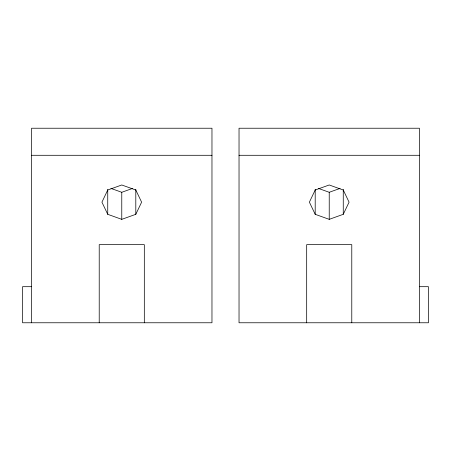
<?xml version="1.0" encoding="UTF-8"?>
<svg xmlns="http://www.w3.org/2000/svg" width="451" height="451" viewBox="0 0 451 451"><rect width="100%" height="100%" fill="white"/><g stroke="black" fill="none" stroke-linecap="round" stroke-linejoin="round"><path stroke-width="0.68" d="M135.802 214.315L141.614 202.161L135.802 190.012L121.77 184.978L107.738 190.012L101.926 202.161L107.738 214.315L121.77 219.349L135.802 214.315L135.802 189.335M343.262 214.315L349.074 202.161L343.262 190.012L329.23 184.978L315.198 190.012L309.386 202.161L315.198 214.315L329.23 219.349L343.262 214.315L343.262 189.335M110.929 188.4L121.77 192.289L132.611 188.4M318.389 188.4L329.23 192.289L340.071 188.4M31.57 155.291L211.97 155.291M239.03 155.291L419.43 155.291M31.57 286.689L22.55 286.689L22.55 322.769L211.97 322.769L211.97 128.231L31.57 128.231L31.57 322.769M419.43 286.689L428.45 286.689L428.45 322.769L239.03 322.769L239.03 128.231L419.43 128.231L419.43 322.769M351.78 322.769L351.78 244.651L306.68 244.651L306.68 322.769M329.23 192.289L329.23 219.349M315.198 189.335L315.198 214.315M144.32 322.769L144.32 244.651L99.22 244.651L99.22 322.769M121.77 192.289L121.77 219.349M107.738 189.335L107.738 214.315"/></g></svg>
